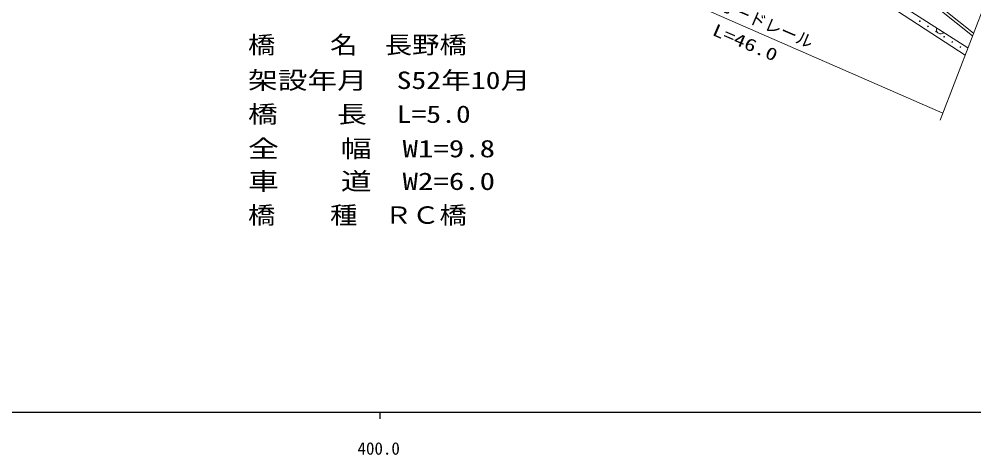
# Model space of a CAD drawing. Units: millimetres, scale not verified. Extents: x 40000 to 680000, y 20000 to 380000.
# Drawn here: x 414916 to 555449, y 198715 to 262847 of the extents above; entities that cross this region are included whole.
import ezdxf
from ezdxf.enums import TextEntityAlignment as Align

# ---------------------------------------------------------------- set-up
doc = ezdxf.new("R2010")
doc.units = ezdxf.units.MM
doc.header["$LTSCALE"] = 1000
for name, color, linetype, lineweight in [('M-TTL-BAND', 7, 'Continuous', 25), ('S-BGD', 1, 'Continuous', 13), ('S-BGD-HTXT', 6, 'Continuous', 13)]:
    doc.layers.add(name, color=color, linetype=linetype, lineweight=lineweight)
doc.styles.add('ＭＳ ゴシック', font='')
doc.styles.get('ＭＳ ゴシック').set_extended_font_data('MS Gothic')

# ---------------------------------------------------------------- blocks, each defined once
blk = doc.blocks.new('BUHIN98')
at = {"layer": 'S-BGD'}
blk.add_lwpolyline([(-586, -129), (-569, 16), (-524, 146), (-441, 299), (-327, 398), (-199, 469), (-17, 509), (130, 499), (274, 457), (417, 353), (512, 254), (586, 129)], dxfattribs=at)

msp = doc.modelspace()

# ---------------------------------------------------------------- linework, layer by layer
at = {"layer": 'M-TTL-BAND'}
for p, q in [((40000, 205000), (579000, 205000)), ((468000, 205000), (468000, 204000))]:
    msp.add_line(p, q, dxfattribs=at)
at = {"layer": 'S-BGD'}
for p, q in [((513985, 284553), (554566, 258614)), ((555244, 260380), (542819, 270291)), ((543108, 270572), (555394, 260772)), ((554161, 257559), (538732, 267605))]:
    msp.add_line(p, q, dxfattribs=at)
for centre in [(547501, 262537), (548693, 261775), (549885, 261013), (551076, 260252), (552268, 259490), (553459, 258728)]:
    msp.add_circle(centre, 49.8, dxfattribs=at)
at = {"layer": 'S-BGD-HTXT'}
for p, q in [((550492, 247996), (571113, 301737)), ((490928, 275243), (550872, 248986))]:
    msp.add_line(p, q, dxfattribs=at)

# ---------------------------------------------------------------- block references
at = {"rotation": 135}
msp.add_blockref('BUHIN98', (550508, 261208), dxfattribs=at)

# ---------------------------------------------------------------- texts
at = {"layer": 'M-TTL-BAND', "style": 'ＭＳ ゴシック'}
msp.add_text('400.0', height=1833, dxfattribs=at).set_placement((467844, 198195), align=Align.BOTTOM_CENTER)
at = {"layer": 'S-BGD', "style": 'ＭＳ ゴシック'}
for s, width, p in [('橋\u3000\u3000名\u3000長野橋', 1.15, (448608, 257005)), ('架設年月\u3000S52年10月', 1.25, (448608, 251790)), ('橋\u3000\u3000長\u3000L=5.0', 1.25, (448608, 246808)), ('全\u3000\u3000幅\u3000W1=9.8', 1.3, (448608, 241739)), ('車\u3000\u3000道\u3000W2=6.0', 1.3, (448608, 236932)), ('橋\u3000\u3000種\u3000ＲＣ橋', 1.15, (448608, 231950))]:
    msp.add_text(s, height=2566, dxfattribs=dict(at, width=width)).set_placement(p, align=Align.BOTTOM_LEFT)
at = {"layer": 'S-BGD-HTXT', "style": 'ＭＳ ゴシック'}
msp.add_text('ガードレール', height=1833, rotation=336.9, dxfattribs=at).set_placement((517309, 263860), align=Align.BOTTOM_LEFT)
at = {"layer": 'S-BGD-HTXT', "style": 'ＭＳ ゴシック', "width": 1.35}
msp.add_text('L=46.0', height=1833, rotation=336.8, dxfattribs=at).set_placement((516576, 260051), align=Align.BOTTOM_LEFT)

doc.saveas('drawing.dxf')
